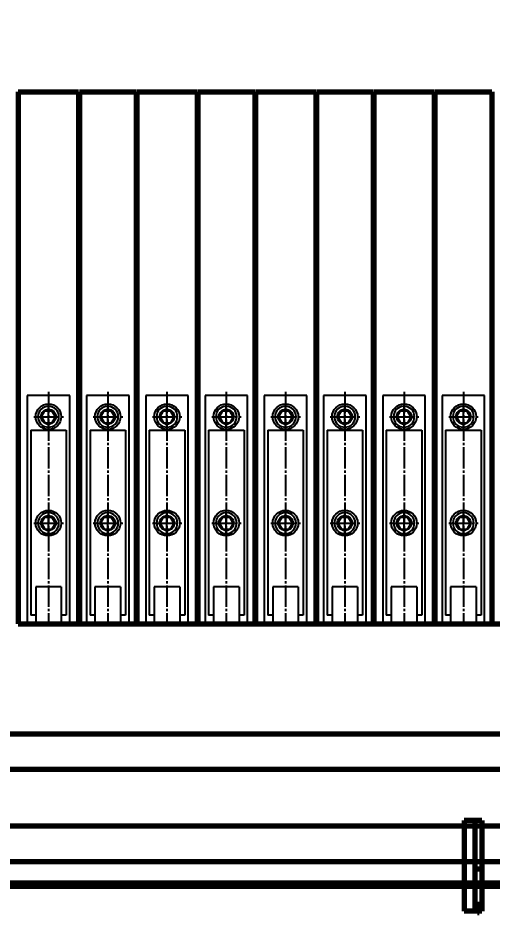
# Model space of a CAD drawing. Header units: millimetres. Extents: x -11880 to 11880, y -8400 to 8400.
# Drawn here: x -6086 to -5418, y 2566 to 3831 of the extents above; entities that cross this region are included whole.
import ezdxf

# ---------------------------------------------------------------- set-up
doc = ezdxf.new("R2010")
doc.units = ezdxf.units.MM
doc.linetypes.add('EB_DASH', pattern=[6, 3, -3])
doc.linetypes.add('EB_DASHDOT', pattern=[39, 30, -3, 3, -3])
for name, color, linetype, lineweight in [('CAXA0', 7, 'Continuous', 70), ('CAXA1', 1, 'EB_DASHDOT', 25), ('CAXA2', 6, 'EB_DASH', 25), ('CAXA4', 3, 'Continuous', 25)]:
    doc.layers.add(name, color=color, linetype=linetype, lineweight=lineweight)
doc.styles.add('标准', font='', dxfattribs={"width": 0.667})
doc.styles.get('标准').set_extended_font_data('FangSong_GB2312')
doc.dimstyles.new('标准', dxfattribs={"dimscale": 40, "dimtxt": 3.5, "dimasz": 3, "dimexe": 2, "dimexo": 0, "dimtad": 1, "dimdec": 1, "dimzin": 12, "dimdsep": 46, "dimtxsty": '标准', "dimcen": 0, "dimdle": 4, "dimaunit": 1, "dimazin": 2, "dimtfac": 1, "dimtdec": 3, "dimtmove": 0, "dimatfit": 3, "dimfxl": 1, "dimtolj": 1, "dimtzin": 0, "dimarcsym": 0})

# ---------------------------------------------------------------- blocks, each defined once
blk = doc.blocks.new('CAXBLOCK52', base_point=(-5445.3, 2639))
at = {"layer": 'CAXA0', "linetype": 'Continuous', "lineweight": 70}
for p, q in [((-5432.6, 2699.6), (-5457.6, 2699.6)), ((-5457.6, 2699.6), (-5457.6, 2571.6)), ((-5442.6, 2699.6), (-5442.6, 2571.6)), ((-5432.6, 2699.6), (-5432.6, 2571.6)), ((-5432.6, 2630.6), (-5442.6, 2630.6)), ((-5432.6, 2571.6), (-5457.6, 2571.6))]:
    blk.add_line(p, q, dxfattribs=at)
at = {"layer": 'CAXA1', "linetype": 'EB_DASHDOT', "lineweight": 25}
for p, q in [((-5445.3, 2608.6), (-5430.6, 2608.6)), ((-5444.7, 2583.6), (-5428.8, 2583.6))]:
    blk.add_line(p, q, dxfattribs=at)
at = {"layer": 'CAXA1', "color": 1, "linetype": 'EB_DASHDOT', "lineweight": 25}
blk.add_line((-5437.6, 2582.5), (-5437.6, 2566), dxfattribs=at)
blk = doc.blocks.new('CAXBLOCK228', base_point=(-6085.6, 3351.7))
at = {"layer": 'CAXA0', "linetype": 'Continuous', "lineweight": 70}
for p, q in [((-6085.6, 3726.7), (-6000.6, 3726.7)), ((-6085.6, 3726.7), (-6085.6, 2976.7)), ((-6000.6, 3726.7), (-6000.6, 2976.7)), ((-6085.6, 2976.7), (-6000.6, 2976.7))]:
    blk.add_line(p, q, dxfattribs=at)
at = {"layer": 'CAXA2', "color": 6, "linetype": 'EB_DASHDOT', "lineweight": 25}
for p, q in [((-6043.1, 3303.7), (-6043.1, 2976.7)), ((-6063.7, 3268.7), (-6022.1, 3268.7)), ((-6063.7, 3118.7), (-6022.1, 3118.7))]:
    blk.add_line(p, q, dxfattribs=at)
at = {"layer": 'CAXA2', "color": 6, "linetype": 'Continuous', "lineweight": 25}
for p, q in [((-6073.1, 3298.7), (-6073.1, 2976.7)), ((-6013.1, 3298.7), (-6073.1, 3298.7)), ((-6013.1, 2976.7), (-6013.1, 3298.7)), ((-6052.9, 3268.7), (-6048, 3277.2)), ((-6048, 3277.2), (-6038.2, 3277.2)), ((-6043.1, 3250.8), (-6043.1, 3286.5)), ((-6033.3, 3268.7), (-6038.2, 3277.2)), ((-6033.3, 3268.7), (-6038.2, 3277.2)), ((-6052.9, 3268.7), (-6048, 3260.2)), ((-6033.3, 3268.7), (-6038.2, 3260.2)), ((-6048, 3260.2), (-6038.2, 3260.2)), ((-6068.1, 3249.7), (-6068.1, 2988.7)), ((-6068.1, 3249.7), (-6018.1, 3249.7)), ((-6018.1, 3249.7), (-6018.1, 2988.7)), ((-6052.9, 3118.7), (-6048, 3127.2)), ((-6048, 3127.2), (-6038.2, 3127.2)), ((-6043.1, 3100.8), (-6043.1, 3136.5)), ((-6033.3, 3118.7), (-6038.2, 3127.2)), ((-6033.3, 3118.7), (-6038.2, 3127.2)), ((-6052.9, 3118.7), (-6048, 3110.2)), ((-6033.3, 3118.7), (-6038.2, 3110.2)), ((-6048, 3110.2), (-6038.2, 3110.2)), ((-6061.1, 3028.7), (-6061.1, 2978.7)), ((-6025.1, 3028.7), (-6061.1, 3028.7)), ((-6025.1, 3028.7), (-6025.1, 2978.7)), ((-6061.1, 2988.7), (-6068.1, 2988.7)), ((-6018.1, 2988.7), (-6025.1, 2988.7)), ((-6025.1, 2978.7), (-6061.1, 2978.7))]:
    blk.add_line(p, q, dxfattribs=at)
for centre, radius in [((-6043.1, 3268.7), 18), ((-6043.1, 3268.7), 10.5), ((-6043.1, 3268.7), 9.81), ((-6043.1, 3118.7), 18), ((-6043.1, 3118.7), 18), ((-6043.1, 3118.7), 10.5), ((-6043.1, 3118.7), 10.5), ((-6043.1, 3118.7), 9.81)]:
    blk.add_circle(centre, radius, dxfattribs=at)
for centre, start, end in [((-6043.1, 3268.7), 0, 180), ((-6043.1, 3268.7), 180, 0), ((-6043.1, 3118.7), 0, 180), ((-6043.1, 3118.7), 180, 0)]:
    blk.add_arc(centre, 14.8, start, end, dxfattribs=at)
blk = doc.blocks.new('CAXBLOCK229', base_point=(-5814.8, 3358.4))
at = {"layer": 'CAXA0', "linetype": 'Continuous', "lineweight": 70}
for p, q in [((-5999.6, 3726.7), (-5919.6, 3726.7)), ((-5999.6, 3726.7), (-5999.6, 2976.7)), ((-5919.6, 3726.7), (-5919.6, 2976.7)), ((-5999.6, 2976.7), (-5919.6, 2976.7))]:
    blk.add_line(p, q, dxfattribs=at)
at = {"layer": 'CAXA2', "color": 6, "linetype": 'EB_DASHDOT', "lineweight": 25}
for p, q in [((-5959.6, 3303.7), (-5959.6, 2976.7)), ((-5980.2, 3268.7), (-5938.6, 3268.7)), ((-5980.2, 3118.7), (-5938.6, 3118.7))]:
    blk.add_line(p, q, dxfattribs=at)
at = {"layer": 'CAXA2', "color": 6, "linetype": 'Continuous', "lineweight": 25}
for p, q in [((-5989.6, 3298.7), (-5989.6, 2976.7)), ((-5929.6, 3298.7), (-5989.6, 3298.7)), ((-5929.6, 2976.7), (-5929.6, 3298.7)), ((-5969.4, 3268.7), (-5964.5, 3277.2)), ((-5964.5, 3277.2), (-5954.7, 3277.2)), ((-5959.6, 3250.8), (-5959.6, 3286.5)), ((-5949.8, 3268.7), (-5954.7, 3277.2)), ((-5949.8, 3268.7), (-5954.7, 3277.2)), ((-5969.4, 3268.7), (-5964.5, 3260.2)), ((-5949.8, 3268.7), (-5954.7, 3260.2)), ((-5964.5, 3260.2), (-5954.7, 3260.2)), ((-5984.6, 3249.7), (-5984.6, 2988.7)), ((-5984.6, 3249.7), (-5934.6, 3249.7)), ((-5934.6, 3249.7), (-5934.6, 2988.7)), ((-5969.4, 3118.7), (-5964.5, 3127.2)), ((-5964.5, 3127.2), (-5954.7, 3127.2)), ((-5959.6, 3100.8), (-5959.6, 3136.5)), ((-5949.8, 3118.7), (-5954.7, 3127.2)), ((-5949.8, 3118.7), (-5954.7, 3127.2)), ((-5969.4, 3118.7), (-5964.5, 3110.2)), ((-5949.8, 3118.7), (-5954.7, 3110.2)), ((-5964.5, 3110.2), (-5954.7, 3110.2)), ((-5977.6, 3028.7), (-5977.6, 2978.7)), ((-5941.6, 3028.7), (-5977.6, 3028.7)), ((-5941.6, 3028.7), (-5941.6, 2978.7)), ((-5977.6, 2988.7), (-5984.6, 2988.7)), ((-5934.6, 2988.7), (-5941.6, 2988.7)), ((-5941.6, 2978.7), (-5977.6, 2978.7))]:
    blk.add_line(p, q, dxfattribs=at)
for centre, radius in [((-5959.6, 3268.7), 18), ((-5959.6, 3268.7), 10.5), ((-5959.6, 3268.7), 9.81), ((-5959.6, 3118.7), 18), ((-5959.6, 3118.7), 18), ((-5959.6, 3118.7), 10.5), ((-5959.6, 3118.7), 10.5), ((-5959.6, 3118.7), 9.81)]:
    blk.add_circle(centre, radius, dxfattribs=at)
for centre, start, end in [((-5959.6, 3268.7), 0, 180), ((-5959.6, 3268.7), 180, 0), ((-5959.6, 3118.7), 0, 180), ((-5959.6, 3118.7), 180, 0)]:
    blk.add_arc(centre, 14.8, start, end, dxfattribs=at)
blk = doc.blocks.new('CAXBLOCK230', base_point=(-5918.6, 3351.7))
at = {"layer": 'CAXA0', "linetype": 'Continuous', "lineweight": 70}
for p, q in [((-5918.6, 3726.7), (-5833.6, 3726.7)), ((-5918.6, 3726.7), (-5918.6, 2976.7)), ((-5833.6, 3726.7), (-5833.6, 2976.7)), ((-5918.6, 2976.7), (-5833.6, 2976.7))]:
    blk.add_line(p, q, dxfattribs=at)
at = {"layer": 'CAXA2', "color": 6, "linetype": 'EB_DASHDOT', "lineweight": 25}
for p, q in [((-5876.1, 3303.7), (-5876.1, 2976.7)), ((-5896.7, 3268.7), (-5855.1, 3268.7)), ((-5896.7, 3118.7), (-5855.1, 3118.7))]:
    blk.add_line(p, q, dxfattribs=at)
at = {"layer": 'CAXA2', "color": 6, "linetype": 'Continuous', "lineweight": 25}
for p, q in [((-5906.1, 3298.7), (-5906.1, 2976.7)), ((-5846.1, 3298.7), (-5906.1, 3298.7)), ((-5846.1, 2976.7), (-5846.1, 3298.7)), ((-5885.9, 3268.7), (-5881, 3277.2)), ((-5881, 3277.2), (-5871.2, 3277.2)), ((-5876.1, 3250.8), (-5876.1, 3286.5)), ((-5866.3, 3268.7), (-5871.2, 3277.2)), ((-5866.3, 3268.7), (-5871.2, 3277.2)), ((-5885.9, 3268.7), (-5881, 3260.2)), ((-5866.3, 3268.7), (-5871.2, 3260.2)), ((-5881, 3260.2), (-5871.2, 3260.2)), ((-5901.1, 3249.7), (-5901.1, 2988.7)), ((-5901.1, 3249.7), (-5851.1, 3249.7)), ((-5851.1, 3249.7), (-5851.1, 2988.7)), ((-5885.9, 3118.7), (-5881, 3127.2)), ((-5881, 3127.2), (-5871.2, 3127.2)), ((-5876.1, 3100.8), (-5876.1, 3136.5)), ((-5866.3, 3118.7), (-5871.2, 3127.2)), ((-5866.3, 3118.7), (-5871.2, 3127.2)), ((-5885.9, 3118.7), (-5881, 3110.2)), ((-5866.3, 3118.7), (-5871.2, 3110.2)), ((-5881, 3110.2), (-5871.2, 3110.2)), ((-5894.1, 3028.7), (-5894.1, 2978.7)), ((-5858.1, 3028.7), (-5894.1, 3028.7)), ((-5858.1, 3028.7), (-5858.1, 2978.7)), ((-5894.1, 2988.7), (-5901.1, 2988.7)), ((-5851.1, 2988.7), (-5858.1, 2988.7)), ((-5858.1, 2978.7), (-5894.1, 2978.7))]:
    blk.add_line(p, q, dxfattribs=at)
for centre, radius in [((-5876.1, 3268.7), 18), ((-5876.1, 3268.7), 10.5), ((-5876.1, 3268.7), 9.81), ((-5876.1, 3118.7), 18), ((-5876.1, 3118.7), 18), ((-5876.1, 3118.7), 10.5), ((-5876.1, 3118.7), 10.5), ((-5876.1, 3118.7), 9.81)]:
    blk.add_circle(centre, radius, dxfattribs=at)
for centre, start, end in [((-5876.1, 3268.7), 0, 180), ((-5876.1, 3268.7), 180, 0), ((-5876.1, 3118.7), 0, 180), ((-5876.1, 3118.7), 180, 0)]:
    blk.add_arc(centre, 14.8, start, end, dxfattribs=at)
blk = doc.blocks.new('CAXBLOCK231', base_point=(-5647.8, 3358.4))
at = {"layer": 'CAXA0', "linetype": 'Continuous', "lineweight": 70}
for p, q in [((-5832.6, 3726.7), (-5752.6, 3726.7)), ((-5832.6, 3726.7), (-5832.6, 2976.7)), ((-5752.6, 3726.7), (-5752.6, 2976.7)), ((-5832.6, 2976.7), (-5752.6, 2976.7))]:
    blk.add_line(p, q, dxfattribs=at)
at = {"layer": 'CAXA2', "color": 6, "linetype": 'EB_DASHDOT', "lineweight": 25}
for p, q in [((-5792.6, 3303.7), (-5792.6, 2976.7)), ((-5813.2, 3268.7), (-5771.6, 3268.7)), ((-5813.2, 3118.7), (-5771.6, 3118.7))]:
    blk.add_line(p, q, dxfattribs=at)
at = {"layer": 'CAXA2', "color": 6, "linetype": 'Continuous', "lineweight": 25}
for p, q in [((-5822.6, 3298.7), (-5822.6, 2976.7)), ((-5762.6, 3298.7), (-5822.6, 3298.7)), ((-5762.6, 2976.7), (-5762.6, 3298.7)), ((-5802.4, 3268.7), (-5797.5, 3277.2)), ((-5797.5, 3277.2), (-5787.7, 3277.2)), ((-5792.6, 3250.8), (-5792.6, 3286.5)), ((-5782.8, 3268.7), (-5787.7, 3277.2)), ((-5782.8, 3268.7), (-5787.7, 3277.2)), ((-5802.4, 3268.7), (-5797.5, 3260.2)), ((-5782.8, 3268.7), (-5787.7, 3260.2)), ((-5797.5, 3260.2), (-5787.7, 3260.2)), ((-5817.6, 3249.7), (-5817.6, 2988.7)), ((-5817.6, 3249.7), (-5767.6, 3249.7)), ((-5767.6, 3249.7), (-5767.6, 2988.7)), ((-5802.4, 3118.7), (-5797.5, 3127.2)), ((-5797.5, 3127.2), (-5787.7, 3127.2)), ((-5792.6, 3100.8), (-5792.6, 3136.5)), ((-5782.8, 3118.7), (-5787.7, 3127.2)), ((-5782.8, 3118.7), (-5787.7, 3127.2)), ((-5802.4, 3118.7), (-5797.5, 3110.2)), ((-5782.8, 3118.7), (-5787.7, 3110.2)), ((-5797.5, 3110.2), (-5787.7, 3110.2)), ((-5810.6, 3028.7), (-5810.6, 2978.7)), ((-5774.6, 3028.7), (-5810.6, 3028.7)), ((-5774.6, 3028.7), (-5774.6, 2978.7)), ((-5810.6, 2988.7), (-5817.6, 2988.7)), ((-5767.6, 2988.7), (-5774.6, 2988.7)), ((-5774.6, 2978.7), (-5810.6, 2978.7))]:
    blk.add_line(p, q, dxfattribs=at)
for centre, radius in [((-5792.6, 3268.7), 18), ((-5792.6, 3268.7), 10.5), ((-5792.6, 3268.7), 9.81), ((-5792.6, 3118.7), 18), ((-5792.6, 3118.7), 18), ((-5792.6, 3118.7), 10.5), ((-5792.6, 3118.7), 10.5), ((-5792.6, 3118.7), 9.81)]:
    blk.add_circle(centre, radius, dxfattribs=at)
for centre, start, end in [((-5792.6, 3268.7), 0, 180), ((-5792.6, 3268.7), 180, 0), ((-5792.6, 3118.7), 0, 180), ((-5792.6, 3118.7), 180, 0)]:
    blk.add_arc(centre, 14.8, start, end, dxfattribs=at)
blk = doc.blocks.new('CAXBLOCK232', base_point=(-5751.6, 3351.7))
at = {"layer": 'CAXA0', "linetype": 'Continuous', "lineweight": 70}
for p, q in [((-5751.6, 3726.7), (-5666.6, 3726.7)), ((-5751.6, 3726.7), (-5751.6, 2976.7)), ((-5666.6, 3726.7), (-5666.6, 2976.7)), ((-5751.6, 2976.7), (-5666.6, 2976.7))]:
    blk.add_line(p, q, dxfattribs=at)
at = {"layer": 'CAXA2', "color": 6, "linetype": 'EB_DASHDOT', "lineweight": 25}
for p, q in [((-5709.1, 3303.7), (-5709.1, 2976.7)), ((-5729.7, 3268.7), (-5688.1, 3268.7)), ((-5729.7, 3118.7), (-5688.1, 3118.7))]:
    blk.add_line(p, q, dxfattribs=at)
at = {"layer": 'CAXA2', "color": 6, "linetype": 'Continuous', "lineweight": 25}
for p, q in [((-5739.1, 3298.7), (-5739.1, 2976.7)), ((-5679.1, 3298.7), (-5739.1, 3298.7)), ((-5679.1, 2976.7), (-5679.1, 3298.7)), ((-5718.9, 3268.7), (-5714, 3277.2)), ((-5714, 3277.2), (-5704.2, 3277.2)), ((-5709.1, 3250.8), (-5709.1, 3286.5)), ((-5699.3, 3268.7), (-5704.2, 3277.2)), ((-5699.3, 3268.7), (-5704.2, 3277.2)), ((-5718.9, 3268.7), (-5714, 3260.2)), ((-5699.3, 3268.7), (-5704.2, 3260.2)), ((-5714, 3260.2), (-5704.2, 3260.2)), ((-5734.1, 3249.7), (-5734.1, 2988.7)), ((-5734.1, 3249.7), (-5684.1, 3249.7)), ((-5684.1, 3249.7), (-5684.1, 2988.7)), ((-5718.9, 3118.7), (-5714, 3127.2)), ((-5714, 3127.2), (-5704.2, 3127.2)), ((-5709.1, 3100.8), (-5709.1, 3136.5)), ((-5699.3, 3118.7), (-5704.2, 3127.2)), ((-5699.3, 3118.7), (-5704.2, 3127.2)), ((-5718.9, 3118.7), (-5714, 3110.2)), ((-5699.3, 3118.7), (-5704.2, 3110.2)), ((-5714, 3110.2), (-5704.2, 3110.2)), ((-5727.1, 3028.7), (-5727.1, 2978.7)), ((-5691.1, 3028.7), (-5727.1, 3028.7)), ((-5691.1, 3028.7), (-5691.1, 2978.7)), ((-5727.1, 2988.7), (-5734.1, 2988.7)), ((-5684.1, 2988.7), (-5691.1, 2988.7)), ((-5691.1, 2978.7), (-5727.1, 2978.7))]:
    blk.add_line(p, q, dxfattribs=at)
for centre, radius in [((-5709.1, 3268.7), 18), ((-5709.1, 3268.7), 10.5), ((-5709.1, 3268.7), 9.81), ((-5709.1, 3118.7), 18), ((-5709.1, 3118.7), 18), ((-5709.1, 3118.7), 10.5), ((-5709.1, 3118.7), 10.5), ((-5709.1, 3118.7), 9.81)]:
    blk.add_circle(centre, radius, dxfattribs=at)
for centre, start, end in [((-5709.1, 3268.7), 0, 180), ((-5709.1, 3268.7), 180, 0), ((-5709.1, 3118.7), 0, 180), ((-5709.1, 3118.7), 180, 0)]:
    blk.add_arc(centre, 14.8, start, end, dxfattribs=at)
blk = doc.blocks.new('CAXBLOCK233', base_point=(-5480.8, 3358.4))
at = {"layer": 'CAXA0', "linetype": 'Continuous', "lineweight": 70}
for p, q in [((-5665.6, 3726.7), (-5585.6, 3726.7)), ((-5665.6, 3726.7), (-5665.6, 2976.7)), ((-5585.6, 3726.7), (-5585.6, 2976.7)), ((-5665.6, 2976.7), (-5585.6, 2976.7))]:
    blk.add_line(p, q, dxfattribs=at)
at = {"layer": 'CAXA2', "color": 6, "linetype": 'EB_DASHDOT', "lineweight": 25}
for p, q in [((-5625.6, 3303.7), (-5625.6, 2976.7)), ((-5646.2, 3268.7), (-5604.6, 3268.7)), ((-5646.2, 3118.7), (-5604.6, 3118.7))]:
    blk.add_line(p, q, dxfattribs=at)
at = {"layer": 'CAXA2', "color": 6, "linetype": 'Continuous', "lineweight": 25}
for p, q in [((-5655.6, 3298.7), (-5655.6, 2976.7)), ((-5595.6, 3298.7), (-5655.6, 3298.7)), ((-5595.6, 2976.7), (-5595.6, 3298.7)), ((-5635.4, 3268.7), (-5630.5, 3277.2)), ((-5630.5, 3277.2), (-5620.7, 3277.2)), ((-5625.6, 3250.8), (-5625.6, 3286.5)), ((-5615.8, 3268.7), (-5620.7, 3277.2)), ((-5615.8, 3268.7), (-5620.7, 3277.2)), ((-5635.4, 3268.7), (-5630.5, 3260.2)), ((-5615.8, 3268.7), (-5620.7, 3260.2)), ((-5630.5, 3260.2), (-5620.7, 3260.2)), ((-5650.6, 3249.7), (-5650.6, 2988.7)), ((-5650.6, 3249.7), (-5600.6, 3249.7)), ((-5600.6, 3249.7), (-5600.6, 2988.7)), ((-5635.4, 3118.7), (-5630.5, 3127.2)), ((-5630.5, 3127.2), (-5620.7, 3127.2)), ((-5625.6, 3100.8), (-5625.6, 3136.5)), ((-5615.8, 3118.7), (-5620.7, 3127.2)), ((-5615.8, 3118.7), (-5620.7, 3127.2)), ((-5635.4, 3118.7), (-5630.5, 3110.2)), ((-5615.8, 3118.7), (-5620.7, 3110.2)), ((-5630.5, 3110.2), (-5620.7, 3110.2)), ((-5643.6, 3028.7), (-5643.6, 2978.7)), ((-5607.6, 3028.7), (-5643.6, 3028.7)), ((-5607.6, 3028.7), (-5607.6, 2978.7)), ((-5643.6, 2988.7), (-5650.6, 2988.7)), ((-5600.6, 2988.7), (-5607.6, 2988.7)), ((-5607.6, 2978.7), (-5643.6, 2978.7))]:
    blk.add_line(p, q, dxfattribs=at)
for centre, radius in [((-5625.6, 3268.7), 18), ((-5625.6, 3268.7), 10.5), ((-5625.6, 3268.7), 9.81), ((-5625.6, 3118.7), 18), ((-5625.6, 3118.7), 18), ((-5625.6, 3118.7), 10.5), ((-5625.6, 3118.7), 10.5), ((-5625.6, 3118.7), 9.81)]:
    blk.add_circle(centre, radius, dxfattribs=at)
for centre, start, end in [((-5625.6, 3268.7), 0, 180), ((-5625.6, 3268.7), 180, 0), ((-5625.6, 3118.7), 0, 180), ((-5625.6, 3118.7), 180, 0)]:
    blk.add_arc(centre, 14.8, start, end, dxfattribs=at)
blk = doc.blocks.new('CAXBLOCK234', base_point=(-5584.6, 3351.7))
at = {"layer": 'CAXA0', "linetype": 'Continuous', "lineweight": 70}
for p, q in [((-5584.6, 3726.7), (-5499.6, 3726.7)), ((-5584.6, 3726.7), (-5584.6, 2976.7)), ((-5499.6, 3726.7), (-5499.6, 2976.7)), ((-5584.6, 2976.7), (-5499.6, 2976.7))]:
    blk.add_line(p, q, dxfattribs=at)
at = {"layer": 'CAXA2', "color": 6, "linetype": 'EB_DASHDOT', "lineweight": 25}
for p, q in [((-5542.1, 3303.7), (-5542.1, 2976.7)), ((-5562.7, 3268.7), (-5521.1, 3268.7)), ((-5562.7, 3118.7), (-5521.1, 3118.7))]:
    blk.add_line(p, q, dxfattribs=at)
at = {"layer": 'CAXA2', "color": 6, "linetype": 'Continuous', "lineweight": 25}
for p, q in [((-5572.1, 3298.7), (-5572.1, 2976.7)), ((-5512.1, 3298.7), (-5572.1, 3298.7)), ((-5512.1, 2976.7), (-5512.1, 3298.7)), ((-5551.9, 3268.7), (-5547, 3277.2)), ((-5547, 3277.2), (-5537.2, 3277.2)), ((-5542.1, 3250.8), (-5542.1, 3286.5)), ((-5532.3, 3268.7), (-5537.2, 3277.2)), ((-5532.3, 3268.7), (-5537.2, 3277.2)), ((-5551.9, 3268.7), (-5547, 3260.2)), ((-5532.3, 3268.7), (-5537.2, 3260.2)), ((-5547, 3260.2), (-5537.2, 3260.2)), ((-5567.1, 3249.7), (-5567.1, 2988.7)), ((-5567.1, 3249.7), (-5517.1, 3249.7)), ((-5517.1, 3249.7), (-5517.1, 2988.7)), ((-5551.9, 3118.7), (-5547, 3127.2)), ((-5547, 3127.2), (-5537.2, 3127.2)), ((-5542.1, 3100.8), (-5542.1, 3136.5)), ((-5532.3, 3118.7), (-5537.2, 3127.2)), ((-5532.3, 3118.7), (-5537.2, 3127.2)), ((-5551.9, 3118.7), (-5547, 3110.2)), ((-5532.3, 3118.7), (-5537.2, 3110.2)), ((-5547, 3110.2), (-5537.2, 3110.2)), ((-5560.1, 3028.7), (-5560.1, 2978.7)), ((-5524.1, 3028.7), (-5560.1, 3028.7)), ((-5524.1, 3028.7), (-5524.1, 2978.7)), ((-5560.1, 2988.7), (-5567.1, 2988.7)), ((-5517.1, 2988.7), (-5524.1, 2988.7)), ((-5524.1, 2978.7), (-5560.1, 2978.7))]:
    blk.add_line(p, q, dxfattribs=at)
for centre, radius in [((-5542.1, 3268.7), 18), ((-5542.1, 3268.7), 10.5), ((-5542.1, 3268.7), 9.81), ((-5542.1, 3118.7), 18), ((-5542.1, 3118.7), 18), ((-5542.1, 3118.7), 10.5), ((-5542.1, 3118.7), 10.5), ((-5542.1, 3118.7), 9.81)]:
    blk.add_circle(centre, radius, dxfattribs=at)
for centre, start, end in [((-5542.1, 3268.7), 0, 180), ((-5542.1, 3268.7), 180, 0), ((-5542.1, 3118.7), 0, 180), ((-5542.1, 3118.7), 180, 0)]:
    blk.add_arc(centre, 14.8, start, end, dxfattribs=at)
blk = doc.blocks.new('CAXBLOCK235', base_point=(-5313.8, 3358.4))
at = {"layer": 'CAXA0', "linetype": 'Continuous', "lineweight": 70}
for p, q in [((-5498.6, 3726.7), (-5418.6, 3726.7)), ((-5498.6, 3726.7), (-5498.6, 2976.7)), ((-5418.6, 3726.7), (-5418.6, 2976.7)), ((-5498.6, 2976.7), (-5418.6, 2976.7))]:
    blk.add_line(p, q, dxfattribs=at)
at = {"layer": 'CAXA2', "color": 6, "linetype": 'EB_DASHDOT', "lineweight": 25}
for p, q in [((-5458.6, 3303.7), (-5458.6, 2976.7)), ((-5479.2, 3268.7), (-5437.6, 3268.7)), ((-5479.2, 3118.7), (-5437.6, 3118.7))]:
    blk.add_line(p, q, dxfattribs=at)
at = {"layer": 'CAXA2', "color": 6, "linetype": 'Continuous', "lineweight": 25}
for p, q in [((-5488.6, 3298.7), (-5488.6, 2976.7)), ((-5428.6, 3298.7), (-5488.6, 3298.7)), ((-5428.6, 2976.7), (-5428.6, 3298.7)), ((-5468.4, 3268.7), (-5463.5, 3277.2)), ((-5463.5, 3277.2), (-5453.7, 3277.2)), ((-5458.6, 3250.8), (-5458.6, 3286.5)), ((-5448.8, 3268.7), (-5453.7, 3277.2)), ((-5448.8, 3268.7), (-5453.7, 3277.2)), ((-5468.4, 3268.7), (-5463.5, 3260.2)), ((-5448.8, 3268.7), (-5453.7, 3260.2)), ((-5463.5, 3260.2), (-5453.7, 3260.2)), ((-5483.6, 3249.7), (-5483.6, 2988.7)), ((-5483.6, 3249.7), (-5433.6, 3249.7)), ((-5433.6, 3249.7), (-5433.6, 2988.7)), ((-5468.4, 3118.7), (-5463.5, 3127.2)), ((-5463.5, 3127.2), (-5453.7, 3127.2)), ((-5458.6, 3100.8), (-5458.6, 3136.5)), ((-5448.8, 3118.7), (-5453.7, 3127.2)), ((-5448.8, 3118.7), (-5453.7, 3127.2)), ((-5468.4, 3118.7), (-5463.5, 3110.2)), ((-5448.8, 3118.7), (-5453.7, 3110.2)), ((-5463.5, 3110.2), (-5453.7, 3110.2)), ((-5476.6, 3028.7), (-5476.6, 2978.7)), ((-5440.6, 3028.7), (-5476.6, 3028.7)), ((-5440.6, 3028.7), (-5440.6, 2978.7)), ((-5476.6, 2988.7), (-5483.6, 2988.7)), ((-5433.6, 2988.7), (-5440.6, 2988.7)), ((-5440.6, 2978.7), (-5476.6, 2978.7))]:
    blk.add_line(p, q, dxfattribs=at)
for centre, radius in [((-5458.6, 3268.7), 18), ((-5458.6, 3268.7), 10.5), ((-5458.6, 3268.7), 9.81), ((-5458.6, 3118.7), 18), ((-5458.6, 3118.7), 18), ((-5458.6, 3118.7), 10.5), ((-5458.6, 3118.7), 10.5), ((-5458.6, 3118.7), 9.81)]:
    blk.add_circle(centre, radius, dxfattribs=at)
for centre, start, end in [((-5458.6, 3268.7), 0, 180), ((-5458.6, 3268.7), 180, 0), ((-5458.6, 3118.7), 0, 180), ((-5458.6, 3118.7), 180, 0)]:
    blk.add_arc(centre, 14.8, start, end, dxfattribs=at)
blk = doc.blocks.new('*D446')
at = {"layer": 'CAXA4', "linetype": 'Continuous', "lineweight": 25}
for points in [[(-9267.6, 4804.4), (-9147.6, 4819.4), (-9147.6, 4789.4)], [(2772.4, 4804.4), (2652.4, 4819.4), (2652.4, 4789.4)]]:
    blk.add_hatch(color=0, dxfattribs=at).paths.add_polyline_path(points, flags=0)
at = {"layer": 'CAXA4', "color": 0, "linetype": 'Continuous', "lineweight": 25}
for p, q in [((-9267.6, 3016.7), (-9267.6, 4884.4)), ((2772.4, 3286.7), (2772.4, 4884.4)), ((2772.4, 4804.4), (-9267.6, 4804.4))]:
    blk.add_line(p, q, dxfattribs=at)
at = {"layer": 'CAXA4', "color": 0, "linetype": 'Continuous', "lineweight": 25, "insert": (-3435.5, 5021.2), "char_height": 140, "attachment_point": 1, "style": '标准'}
blk.add_mtext('\\fFangSong_GB2312|b0|i0|p34;12040', dxfattribs=at)

msp = doc.modelspace()

# ---------------------------------------------------------------- linework, layer by layer
at = {"layer": 'CAXA0', "linetype": 'Continuous', "lineweight": 70}
for p, q in [((-6000.62, 3726.67), (-6000.62, 2976.67)), ((-5999.62, 3726.67), (-5999.62, 2976.67)), ((-5833.62, 3726.67), (-5833.62, 2976.67)), ((-5832.62, 3726.67), (-5832.62, 2976.67)), ((-5666.62, 3726.67), (-5666.62, 2976.67)), ((-5665.62, 3726.67), (-5665.62, 2976.67)), ((-5499.62, 3726.67), (-5499.62, 2976.67)), ((-5498.62, 3726.67), (-5498.62, 2976.67)), ((-6100.72, 2821.63), (666.24, 2821.63)), ((-6100.72, 2771.63), (675.44, 2771.63)), ((-6100.72, 2691.63), (701.3, 2691.63)), ((-6100.72, 2641.63), (718.14, 2641.63))]:
    msp.add_line(p, q, dxfattribs=at)
at = {"layer": 'CAXA0'}
msp.add_line((-6075.72, 2976.67), (730.16, 2976.67), dxfattribs=at)
at = {"layer": 'CAXA0', "color": 3, "linetype": 'Continuous', "lineweight": 70}
for p, q in [((517.38, 2611.12), (-8561.61, 2611.12)), ((517.38, 2606.12), (-8561.61, 2606.12))]:
    msp.add_line(p, q, dxfattribs=at)

# ---------------------------------------------------------------- block references
at = {"layer": 'CAXA0', "linetype": 'Continuous', "lineweight": 70}
for name, p in [('CAXBLOCK228', (-6085.62, 3351.67)), ('CAXBLOCK229', (-5814.76, 3358.38)), ('CAXBLOCK230', (-5918.62, 3351.67)), ('CAXBLOCK231', (-5647.76, 3358.38)), ('CAXBLOCK232', (-5751.62, 3351.67)), ('CAXBLOCK233', (-5480.76, 3358.38)), ('CAXBLOCK234', (-5584.62, 3351.67)), ('CAXBLOCK235', (-5313.76, 3358.38)), ('CAXBLOCK52', (-5445.26, 2638.97))]:
    msp.add_blockref(name, p, dxfattribs=at)

# ---------------------------------------------------------------- dimensions: what is measured, and where the dimension line sits
at = {"layer": 'CAXA4', "linetype": 'Continuous', "lineweight": 70}
dim = msp.add_linear_dim(base=(-3247.62, 4804.42), p1=(2772.38, 3286.67), p2=(-9267.62, 3016.67), text='\\fFangSong_GB2312;12040', dimstyle='标准', dxfattribs=at)
dim.commit()
dim.dimension.update_dxf_attribs({"geometry": '*D446', "text_midpoint": (-3247.62, 4925.32)})

doc.saveas('drawing.dxf')
